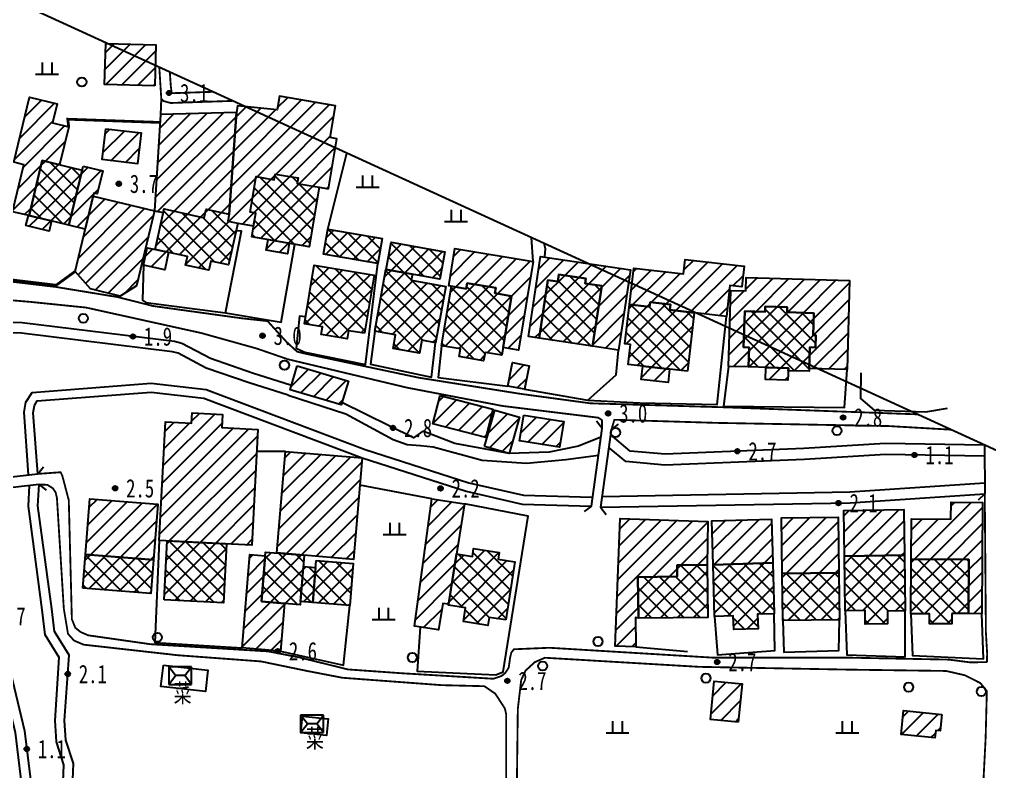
# Model space of a CAD drawing. Header units: metres. Extents: x 494039 to 619385, y 3351420 to 3402703.
# Drawn here: x 588370.4 to 588581.6, y 3393749.5 to 3393913.2 of the extents above; entities that cross this region are included whole.
import ezdxf
from ezdxf.enums import TextEntityAlignment as Align

# ---------------------------------------------------------------- set-up
doc = ezdxf.new("R2010")
doc.units = ezdxf.units.M
for name, pattern in [('2430', [0]), ('2450', [0]), ('8522', [0]), ('9610', [0])]:
    doc.linetypes.add(name, pattern=pattern)
for name, color, linetype in [('210100', 130, 'Continuous'), ('310300', 8, 'Continuous'), ('310500', 8, 'Continuous'), ('330400', 8, 'Continuous'), ('380201', 8, '2430'), ('380202', 8, '2450'), ('420500', 8, 'Continuous'), ('450502', 8, 'Continuous'), ('510301', 8, 'Continuous'), ('720100', 8, 'Continuous'), ('760202', 8, '8522'), ('810100', 8, '9610'), ('810302', 8, 'Continuous'), ('范围线', 8, 'Continuous')]:
    doc.layers.add(name, color=color, linetype=linetype)
pattern_1 = [(45, (0, 0), (-1.767766953, 1.767766953), []), (135, (0, 0), (-1.767766953, -1.767766953), [])]
pattern_2 = [(45, (0, 0), (-1.767766953, 1.767766953), [])]

# ---------------------------------------------------------------- blocks, each defined once
blk = doc.blocks.new('gc170')
at = {"linetype": 'Continuous'}
blk.add_circle((0, 0), 0.5, dxfattribs=at)
blk = doc.blocks.new('p_point')
for radius in [0.25, 0.2, 0.15, 0.1, 0.05]:
    blk.add_circle((0, 0), radius)
blk.add_point((0, 0))
blk = doc.blocks.new('vm')
at = {"linetype": 'Continuous'}
for p, q in [((-0.5, 0), (-0.5, 1.3)), ((0.5, 1.3), (0.5, 0)), ((1.25, 0), (-1.25, 0))]:
    blk.add_line(p, q, dxfattribs=at)
blk = doc.blocks.new('mf')
for p, q in [((1.25, 0.95), (-1.25, 0.95)), ((-1.25, 0.95), (-1.25, -0.95)), ((0.5, 0), (-0.5, 0)), ((1.25, -0.95), (1.25, 0.95)), ((-1.25, -0.95), (1.25, -0.95))]:
    blk.add_line(p, q)
at = {"flags": 128}
for points in [[(-1.25, -0.95), (-0.5, 0), (-1.25, 0.95)], [(1.25, -0.95), (0.5, 0), (1.25, 0.95)]]:
    blk.add_lwpolyline(points, dxfattribs=at)
blk = doc.blocks.new('1-3&1-4')
at = {"layer": '310300', "linetype": 'Continuous'}
h = blk.add_hatch(dxfattribs=at)
h.set_pattern_fill('ANSI31', color=8, scale=20, style=0)
h.set_pattern_definition(pattern_2)
h.paths.add_polyline_path([(588399.9282, 3393898.735), (588388.9782, 3393899.023), (588389.2138, 3393907.9805), (588400.1638, 3393907.6925)])
h = blk.add_hatch(dxfattribs=at)
h.set_pattern_fill('ANSI31', color=8, scale=20, style=0)
h.set_pattern_definition(pattern_2)
h.paths.add_polyline_path([(588372.5241, 3393870.5154), (588368.9641, 3393871.369), (588371.4168, 3393881.5987), (588369.2531, 3393882.134), (588372.6409, 3393896.2636), (588378.637, 3393894.826), (588377.6462, 3393890.6932), (588381.1632, 3393889.85), (588379.1795, 3393881.5765), (588375.3938, 3393882.4842)])
h = blk.add_hatch(dxfattribs=at)
h.set_pattern_fill('ANSI31', color=8, scale=20, style=0)
h.set_pattern_definition(pattern_2)
h.paths.add_polyline_path([(588437.6903, 3393876.3652), (588439.549, 3393887.2507), (588438.0587, 3393887.5052), (588439.2425, 3393894.4382), (588427.0163, 3393896.5258), (588426.5118, 3393893.5707), (588417.9061, 3393894.3742), (588417.6656, 3393892.9284), (588416.1118, 3393870.807), (588415.7884, 3393869.3122), (588417.9456, 3393868.8454), (588421.4067, 3393868.2545), (588421.8885, 3393871.0761), (588420.659, 3393871.286), (588421.9759, 3393878.9989), (588425.8732, 3393878.3334), (588426.0843, 3393879.5697), (588431.0926, 3393878.7145), (588430.8897, 3393877.5263), (588435.7212, 3393876.7014)])
h = blk.add_hatch(dxfattribs=at)
h.set_pattern_fill('ANSI31', color=8, scale=20, style=0)
h.set_pattern_definition(pattern_2)
h.paths.add_polyline_path([(588416.1118, 3393870.807), (588417.6656, 3393892.9284), (588401.1108, 3393892.5001), (588399.8336, 3393871.5638), (588401.7359, 3393871.1562), (588401.9087, 3393871.9545), (588410.6562, 3393870.062), (588411.0541, 3393871.9013)])
h = blk.add_hatch(dxfattribs=at)
h.set_pattern_fill('ANSI31', color=8, scale=20, style=0)
h.set_pattern_definition(pattern_2)
h.paths.add_polyline_path([(588389.2232, 3393889.4043), (588396.9255, 3393888.5032), (588396.1402, 3393881.7908), (588388.4379, 3393882.6919)])
h = blk.add_hatch(dxfattribs=at)
h.set_pattern_fill('ANSI31', color=8, scale=20, style=0)
h.set_pattern_definition(pattern_2)
h.paths.add_polyline_path([(588384.2996, 3393881.2659), (588388.5647, 3393880.2432), (588387.3682, 3393875.2528), (588386.642, 3393875.4269), (588384.761, 3393867.5814), (588381.2221, 3393868.4299)])
h = blk.add_hatch(dxfattribs=at)
h.set_pattern_fill('ANSI31', color=8, scale=20, style=0)
h.set_pattern_definition(pattern_2)
h.paths.add_polyline_path([(588386.4832, 3393874.7647), (588399.8336, 3393871.5638), (588395.9226, 3393855.2517), (588392.4019, 3393852.9877), (588385.8794, 3393854.5515), (588382.5497, 3393858.3589)])
h = blk.add_hatch(dxfattribs=at)
h.set_pattern_fill('ANSI31', color=8, scale=20, style=0)
h.set_pattern_definition(pattern_2)
h.paths.add_polyline_path([(588377.4149, 3393869.3428), (588376.8862, 3393867.1379), (588371.8503, 3393868.3453), (588372.379, 3393870.5502)])
h = blk.add_hatch(dxfattribs=at)
h.set_pattern_fill('ANSI31', color=8, scale=20, style=0)
h.set_pattern_definition(pattern_2)
h.paths.add_polyline_path([(588429.147, 3393864.4961), (588428.7561, 3393862.207), (588424.1586, 3393862.992), (588424.5495, 3393865.2811)])
h = blk.add_hatch(dxfattribs=at)
h.set_pattern_fill('ANSI31', color=8, scale=20, style=0)
h.set_pattern_definition(pattern_2)
h.paths.add_polyline_path([(588402.9221, 3393862.5238), (588402.1015, 3393858.7311), (588397.4376, 3393859.7402), (588398.2581, 3393863.5328)])
h = blk.add_hatch(dxfattribs=at)
h.set_pattern_fill('ANSI31', color=8, scale=20, style=0)
h.set_pattern_definition(pattern_2)
h.paths.add_polyline_path([(588467.9079, 3393855.8139), (588467.703, 3393854.5879), (588463.8871, 3393855.2256), (588465.2436, 3393863.3428), (588482.2956, 3393860.4931), (588479.0819, 3393841.2625), (588475.712, 3393841.8257), (588477.5777, 3393852.9899), (588473.9355, 3393853.5986), (588474.1319, 3393854.7738)])
h = blk.add_hatch(dxfattribs=at)
h.set_pattern_fill('ANSI31', color=8, scale=20, style=0)
h.set_pattern_definition(pattern_2)
h.paths.add_polyline_path([(588483.5826, 3393843.8139), (588481.2277, 3393844.169), (588483.8628, 3393861.646), (588503.4493, 3393858.6928), (588500.8142, 3393841.2158), (588495.196, 3393842.0629), (588497.1806, 3393855.2254), (588493.6057, 3393855.7644), (588493.7642, 3393856.8157), (588487.8565, 3393857.7064), (588487.6248, 3393856.1697), (588485.494, 3393856.491)])
h = blk.add_hatch(dxfattribs=at)
h.set_pattern_fill('ANSI31', color=8, scale=20, style=0)
h.set_pattern_definition(pattern_2)
h.paths.add_polyline_path([(588503.2387, 3393851.1669), (588504.1577, 3393859.0939), (588514.9738, 3393857.84), (588515.337, 3393860.9726), (588528.1942, 3393859.4821), (588527.6734, 3393854.9897), (588525.1156, 3393855.2862), (588524.337, 3393848.5693), (588512.0518, 3393849.9935), (588512.1901, 3393851.1865), (588507.7359, 3393851.7029), (588507.615, 3393850.6596)])
h = blk.add_hatch(dxfattribs=at)
h.set_pattern_fill('ANSI31', color=8, scale=20, style=0)
h.set_pattern_definition(pattern_2)
h.paths.add_polyline_path([(588528.0822, 3393841.8729), (588529.2971, 3393841.8371), (588529.1717, 3393837.5716), (588524.8085, 3393837.6998), (588525.2937, 3393854.2024), (588528.5757, 3393854.1059), (588528.6614, 3393857.0216), (588551.1599, 3393856.3602), (588550.591, 3393837.008), (588542.3742, 3393837.2496), (588542.5098, 3393841.8612), (588543.7349, 3393841.8252), (588543.8138, 3393844.5095), (588543.2021, 3393844.5275), (588543.3427, 3393849.311), (588537.5376, 3393849.4816), (588537.5711, 3393850.622), (588532.805, 3393850.7621), (588532.771, 3393849.6049), (588528.3133, 3393849.736)])
h = blk.add_hatch(dxfattribs=at)
h.set_pattern_fill('ANSI31', color=8, scale=20, style=0)
h.set_pattern_definition(pattern_2)
h.paths.add_polyline_path([(588476.7659, 3393833.4222), (588477.7526, 3393838.5219), (588481.3901, 3393837.8181), (588480.4034, 3393832.7185)])
h = blk.add_hatch(dxfattribs=at)
h.set_pattern_fill('ANSI31', color=8, scale=20, style=0)
h.set_pattern_definition(pattern_2)
h.paths.add_polyline_path([(588430.9001, 3393837.8252), (588442.0419, 3393834.5109), (588440.4915, 3393829.2989), (588429.3497, 3393832.6131)])
h = blk.add_hatch(dxfattribs=at)
h.set_pattern_fill('ANSI31', color=8, scale=20, style=0)
h.set_pattern_definition(pattern_2)
h.paths.add_polyline_path([(588511.9659, 3393837.0733), (588511.6302, 3393834.1777), (588505.7726, 3393834.8567), (588506.1082, 3393837.7523)])
h = blk.add_hatch(dxfattribs=at)
h.set_pattern_fill('ANSI31', color=8, scale=20, style=0)
h.set_pattern_definition(pattern_2)
h.paths.add_polyline_path([(588537.8155, 3393837.3175), (588537.7384, 3393834.6961), (588532.8174, 3393834.8407), (588532.8944, 3393837.4621)])
h = blk.add_hatch(dxfattribs=at)
h.set_pattern_fill('ANSI31', color=8, scale=20, style=0)
h.set_pattern_definition(pattern_2)
h.paths.add_polyline_path([(588462.0406, 3393831.3308), (588473.5241, 3393828.394), (588471.9452, 3393822.2203), (588460.4617, 3393825.1571)])
h = blk.add_hatch(dxfattribs=at)
h.set_pattern_fill('ANSI31', color=8, scale=20, style=0)
h.set_pattern_definition(pattern_2)
h.paths.add_polyline_path([(588471.6975, 3393820.2455), (588473.9449, 3393828.1715), (588479.3251, 3393826.646), (588477.0777, 3393818.72)])
h = blk.add_hatch(dxfattribs=at)
h.set_pattern_fill('ANSI31', color=8, scale=20, style=0)
h.set_pattern_definition(pattern_2)
h.paths.add_polyline_path([(588400.8905, 3393799.8292), (588402.2687, 3393825.6411), (588407.9247, 3393825.3391), (588408.0429, 3393827.5536), (588414.657, 3393827.2005), (588414.5068, 3393824.3878), (588422.3635, 3393823.9683), (588421.0173, 3393798.7546)])
h = blk.add_hatch(dxfattribs=at)
h.set_pattern_fill('ANSI31', color=8, scale=20, style=0)
h.set_pattern_definition(pattern_2)
h.paths.add_polyline_path([(588480.2323, 3393827.1004), (588488.9099, 3393825.7091), (588488.0074, 3393820.0806), (588479.3298, 3393821.472)])
h = blk.add_hatch(dxfattribs=at)
h.set_pattern_fill('ANSI31', color=8, scale=20, style=0)
h.set_pattern_definition(pattern_2)
h.paths.add_polyline_path([(588426.4783, 3393797.0811), (588428.3304, 3393819.184), (588445.0328, 3393817.7845), (588443.1807, 3393795.6815)])
h = blk.add_hatch(dxfattribs=at)
h.set_pattern_fill('ANSI31', color=8, scale=20, style=0)
h.set_pattern_definition(pattern_2)
h.paths.add_polyline_path([(588463.8682, 3393785.9095), (588462.5777, 3393786.1119), (588461.6691, 3393780.3202), (588456.4302, 3393781.1421), (588460.1748, 3393808.8913), (588467.2984, 3393807.7736)])
h = blk.add_hatch(dxfattribs=at)
h.set_pattern_fill('ANSI31', color=8, scale=20, style=0)
h.set_pattern_definition(pattern_2)
h.paths.add_polyline_path([(588384.8366, 3393796.7743), (588385.7801, 3393808.8823), (588400.5822, 3393807.7289), (588399.6387, 3393795.6209)])
h = blk.add_hatch(dxfattribs=at)
h.set_pattern_fill('ANSI31', color=8, scale=20, style=0)
h.set_pattern_definition(pattern_2)
h.paths.add_polyline_path([(588564.5487, 3393795.7506), (588564.6057, 3393804.4862), (588573.204, 3393804.4301), (588573.228, 3393808.1204), (588580.0611, 3393808.0758), (588579.9032, 3393783.8633), (588577.0582, 3393783.8819), (588577.1351, 3393795.6685)])
h = blk.add_hatch(dxfattribs=at)
h.set_pattern_fill('ANSI31', color=8, scale=20, style=0)
h.set_pattern_definition(pattern_2)
h.paths.add_polyline_path([(588536.4974, 3393792.5981), (588536.3543, 3393804.7111), (588548.6905, 3393804.8568), (588548.8335, 3393792.7437)])
h = blk.add_hatch(dxfattribs=at)
h.set_pattern_fill('ANSI31', color=8, scale=20, style=0)
h.set_pattern_definition(pattern_2)
h.paths.add_polyline_path([(588550.0253, 3393796.4237), (588549.905, 3393806.3652), (588562.9705, 3393806.5233), (588563.0908, 3393796.5818)])
h = blk.add_hatch(dxfattribs=at)
h.set_pattern_fill('ANSI31', color=8, scale=20, style=0)
h.set_pattern_definition(pattern_2)
h.paths.add_polyline_path([(588505.1827, 3393782.8761), (588504.5565, 3393783.0396), (588504.6331, 3393776.6898), (588500.1389, 3393776.8038), (588501.1914, 3393804.5597), (588520.2746, 3393803.9), (588520.1593, 3393794.4818), (588513.6193, 3393794.4049), (588513.6482, 3393791.95), (588505.0771, 3393791.8492)])
h = blk.add_hatch(dxfattribs=at)
h.set_pattern_fill('ANSI31', color=8, scale=20, style=0)
h.set_pattern_definition(pattern_2)
h.paths.add_polyline_path([(588521.435, 3393794.5257), (588521.1491, 3393804.0514), (588534.1218, 3393804.4409), (588534.4078, 3393794.9152)])
h = blk.add_hatch(dxfattribs=at)
h.set_pattern_fill('ANSI31', color=8, scale=20, style=0)
h.set_pattern_definition(pattern_2)
h.paths.add_polyline_path([(588423.1031, 3393786.5213), (588428.1545, 3393786.098), (588427.2871, 3393775.7469), (588418.8955, 3393776.4501), (588420.5965, 3393796.749), (588423.9367, 3393796.4691)])
h = blk.add_hatch(dxfattribs=at)
h.set_pattern_fill('ANSI31', color=8, scale=20, style=0)
h.set_pattern_definition(pattern_2)
h.paths.add_polyline_path([(588526.9257, 3393760.2653), (588520.8806, 3393760.8626), (588521.7039, 3393769.1952), (588527.7491, 3393768.5979)])
h = blk.add_hatch(dxfattribs=at)
h.set_pattern_fill('ANSI31', color=8, scale=20, style=0)
h.set_pattern_definition(pattern_2)
h.paths.add_polyline_path([(588571.2002, 3393761.931), (588570.8417, 3393758.3728), (588569.8912, 3393758.4685), (588569.7244, 3393756.8136), (588562.3785, 3393757.5538), (588562.9037, 3393762.767)])
at = {"layer": '310500', "linetype": 'Continuous'}
h = blk.add_hatch(dxfattribs=at)
h.set_pattern_fill('ANSI37', color=8, scale=20, style=0)
h.set_pattern_definition(pattern_1)
h.paths.add_polyline_path([(588381.2221, 3393868.4299), (588372.5241, 3393870.5154), (588375.3938, 3393882.4842), (588384.0917, 3393880.3987)])
h = blk.add_hatch(dxfattribs=at)
h.set_pattern_fill('ANSI37', color=8, scale=20, style=0)
h.set_pattern_definition(pattern_1)
h.paths.add_polyline_path([(588425.8732, 3393878.3334), (588426.0843, 3393879.5697), (588431.0926, 3393878.7145), (588430.8897, 3393877.5263), (588435.7212, 3393876.7014), (588433.51, 3393863.7512), (588421.0024, 3393865.8868), (588421.8885, 3393871.0761), (588420.659, 3393871.286), (588421.9759, 3393878.9989)])
h = blk.add_hatch(dxfattribs=at)
h.set_pattern_fill('ANSI37', color=8, scale=20, style=0)
h.set_pattern_definition(pattern_1)
h.paths.add_polyline_path([(588410.6562, 3393870.062), (588411.0541, 3393871.9013), (588416.1118, 3393870.807), (588415.7884, 3393869.3122), (588417.9456, 3393868.8454), (588415.9824, 3393859.7714), (588412.084, 3393860.6148), (588411.6622, 3393858.6653), (588406.5979, 3393859.761), (588407.0045, 3393861.6405), (588400.0048, 3393863.1549), (588401.9087, 3393871.9545)])
h = blk.add_hatch(dxfattribs=at)
h.set_pattern_fill('ANSI37', color=8, scale=20, style=0)
h.set_pattern_definition(pattern_1)
h.paths.add_polyline_path([(588437.6051, 3393867.589), (588449.4229, 3393865.5424), (588448.4737, 3393860.0613), (588436.6559, 3393862.1079)])
h = blk.add_hatch(dxfattribs=at)
h.set_pattern_fill('ANSI37', color=8, scale=20, style=0)
h.set_pattern_definition(pattern_1)
h.paths.add_polyline_path([(588450.2733, 3393858.7836), (588451.337, 3393864.7226), (588463.0424, 3393862.6261), (588461.9787, 3393856.6871)])
h = blk.add_hatch(dxfattribs=at)
h.set_pattern_fill('ANSI37', color=8, scale=20, style=0)
h.set_pattern_definition(pattern_1)
h.paths.add_polyline_path([(588445.5601, 3393844.8912), (588442.0645, 3393845.4659), (588441.776, 3393843.7111), (588436.1011, 3393844.6441), (588436.3769, 3393846.3218), (588432.4708, 3393846.964), (588434.5636, 3393859.6934), (588447.6402, 3393857.5435)])
h = blk.add_hatch(dxfattribs=at)
h.set_pattern_fill('ANSI37', color=8, scale=20, style=0)
h.set_pattern_definition(pattern_1)
h.paths.add_polyline_path([(588450.1991, 3393858.7969), (588455.9725, 3393857.7629), (588455.7353, 3393856.4388), (588463.2386, 3393855.095), (588461.0447, 3393842.8457), (588458.0467, 3393843.3827), (588457.541, 3393840.5589), (588451.7677, 3393841.5929), (588452.2946, 3393844.5349), (588447.7892, 3393845.3418)])
h = blk.add_hatch(dxfattribs=at)
h.set_pattern_fill('ANSI37', color=8, scale=20, style=0)
h.set_pattern_definition(pattern_1)
h.paths.add_polyline_path([(588495.196, 3393842.0629), (588483.5826, 3393843.8139), (588485.494, 3393856.491), (588487.6248, 3393856.1697), (588487.8565, 3393857.7064), (588493.7642, 3393856.8157), (588493.6057, 3393855.7644), (588497.1806, 3393855.2254)])
h = blk.add_hatch(dxfattribs=at)
h.set_pattern_fill('ANSI37', color=8, scale=20, style=0)
h.set_pattern_definition(pattern_1)
h.paths.add_polyline_path([(588475.429, 3393840.1324), (588471.7849, 3393840.7414), (588471.4837, 3393838.9391), (588466.1921, 3393839.8235), (588466.4727, 3393841.5029), (588462.3208, 3393842.1968), (588464.4816, 3393855.1262), (588467.703, 3393854.5879), (588467.9079, 3393855.8139), (588474.1319, 3393854.7738), (588473.9355, 3393853.5986), (588477.5777, 3393852.9899)])
h = blk.add_hatch(dxfattribs=at)
h.set_pattern_fill('ANSI37', color=8, scale=20, style=0)
h.set_pattern_definition(pattern_1)
h.paths.add_polyline_path([(588515.8506, 3393836.6229), (588502.961, 3393838.1172), (588503.4652, 3393842.4667), (588502.2465, 3393842.6079), (588503.2387, 3393851.1669), (588507.615, 3393850.6596), (588507.7359, 3393851.7029), (588512.1901, 3393851.1865), (588512.0518, 3393849.9935), (588517.3296, 3393849.3817)])
h = blk.add_hatch(dxfattribs=at)
h.set_pattern_fill('ANSI37', color=8, scale=20, style=0)
h.set_pattern_definition(pattern_1)
h.paths.add_polyline_path([(588532.771, 3393849.6049), (588532.805, 3393850.7621), (588537.5711, 3393850.622), (588537.5376, 3393849.4816), (588543.3427, 3393849.311), (588543.2021, 3393844.5275), (588543.8138, 3393844.5095), (588543.7349, 3393841.8252), (588542.5098, 3393841.8612), (588542.356, 3393836.6296), (588537.7992, 3393836.7636), (588537.8155, 3393837.3175), (588529.1717, 3393837.5716), (588529.2971, 3393841.8371), (588528.0822, 3393841.8729), (588528.3133, 3393849.736)])
h = blk.add_hatch(dxfattribs=at)
h.set_pattern_fill('ANSI37', color=8, scale=20, style=0)
h.set_pattern_definition(pattern_1)
h.paths.add_polyline_path([(588401.9294, 3393786.9013), (588402.6147, 3393799.7371), (588415.5126, 3393799.0485), (588414.8273, 3393786.2127)])
h = blk.add_hatch(dxfattribs=at)
h.set_pattern_fill('ANSI37', color=8, scale=20, style=0)
h.set_pattern_definition(pattern_1)
h.paths.add_polyline_path([(588384.2627, 3393789.409), (588384.8366, 3393796.7743), (588399.6387, 3393795.6209), (588399.0648, 3393788.2556)])
h = blk.add_hatch(dxfattribs=at)
h.set_pattern_fill('ANSI37', color=8, scale=20, style=0)
h.set_pattern_definition(pattern_1)
h.paths.add_polyline_path([(588423.1031, 3393786.5213), (588424.0053, 3393797.2883), (588432.449, 3393796.5808), (588431.5468, 3393785.8138)])
h = blk.add_hatch(dxfattribs=at)
h.set_pattern_fill('ANSI37', color=8, scale=20, style=0)
h.set_pattern_definition(pattern_1)
h.paths.add_polyline_path([(588476.3149, 3393782.5013), (588472.6649, 3393783.074), (588472.3875, 3393781.3058), (588467.08, 3393782.1385), (588467.5485, 3393785.1249), (588463.8364, 3393785.7073), (588465.5905, 3393796.8873), (588469.0514, 3393796.3443), (588469.315, 3393798.0242), (588474.8539, 3393797.1552), (588474.6286, 3393795.7192), (588478.2984, 3393795.1435)])
h = blk.add_hatch(dxfattribs=at)
h.set_pattern_fill('ANSI37', color=8, scale=20, style=0)
h.set_pattern_definition(pattern_1)
h.paths.add_polyline_path([(588563.0908, 3393796.5818), (588563.2373, 3393784.4769), (588559.394, 3393784.4304), (588559.4276, 3393781.6506), (588554.5543, 3393781.5916), (588554.5185, 3393784.5493), (588550.1696, 3393784.4967), (588550.0253, 3393796.4237)])
h = blk.add_hatch(dxfattribs=at)
h.set_pattern_fill('ANSI37', color=8, scale=20, style=0)
h.set_pattern_definition(pattern_1)
h.paths.add_polyline_path([(588432.2444, 3393794.1386), (588434.9215, 3393793.9143), (588434.2843, 3393786.3096), (588431.6071, 3393786.5339)])
h = blk.add_hatch(dxfattribs=at)
h.set_pattern_fill('ANSI37', color=8, scale=20, style=0)
h.set_pattern_definition(pattern_1)
h.paths.add_polyline_path([(588435.0508, 3393795.4574), (588443.1053, 3393794.7825), (588442.3388, 3393785.6347), (588434.2843, 3393786.3096)])
h = blk.add_hatch(dxfattribs=at)
h.set_pattern_fill('ANSI37', color=8, scale=20, style=0)
h.set_pattern_definition(pattern_1)
h.paths.add_polyline_path([(588505.1827, 3393782.8761), (588505.0771, 3393791.8492), (588513.6482, 3393791.95), (588513.6193, 3393794.4049), (588520.1593, 3393794.4818), (588520.2938, 3393783.0539)])
h = blk.add_hatch(dxfattribs=at)
h.set_pattern_fill('ANSI37', color=8, scale=20, style=0)
h.set_pattern_definition(pattern_1)
h.paths.add_polyline_path([(588534.4078, 3393794.9152), (588534.7398, 3393783.8578), (588531.1343, 3393783.7496), (588531.2296, 3393780.5755), (588525.9235, 3393780.4162), (588525.8345, 3393783.3837), (588521.7732, 3393783.2618), (588521.435, 3393794.5257)])
h = blk.add_hatch(dxfattribs=at)
h.set_pattern_fill('ANSI37', color=8, scale=20, style=0)
h.set_pattern_definition(pattern_1)
h.paths.add_polyline_path([(588573.3887, 3393783.9058), (588573.3741, 3393781.6573), (588568.5208, 3393781.689), (588568.5347, 3393783.8279), (588564.4711, 3393783.8544), (588564.5487, 3393795.7506), (588577.1351, 3393795.6685), (588577.0582, 3393783.8819)])
h = blk.add_hatch(dxfattribs=at)
h.set_pattern_fill('ANSI37', color=8, scale=20, style=0)
h.set_pattern_definition(pattern_1)
h.paths.add_polyline_path([(588536.6176, 3393782.4118), (588536.4974, 3393792.5981), (588548.8335, 3393792.7437), (588548.9538, 3393782.5574)])
at = {"layer": '210100', "color": 141, "linetype": 'Continuous', "elevation": 1.2, "flags": 128}
for points in [[(588428.9487, 3393831.4093), (588420.433, 3393834.1132), (588411.1029, 3393837.343), (588404.9973, 3393840.5887), (588403.7858, 3393840.8856), (588370.855, 3393844.9298), (588363.7932, 3393845.0814), (588363.4291, 3393842.6272), (588348.4315, 3393844.2184), (588348.5712, 3393846.0746), (588338.4305, 3393846.4559), (588336.34, 3393844.3664), (588321.0897, 3393845.2663), (588301.9848, 3393849.6711), (588283.5394, 3393853.6617), (588269.9187, 3393851.9755), (588260.686, 3393851.2861), (588247.5889, 3393852.9188), (588241.2207, 3393854.5548), (588238.1705, 3393856.2038), (588232.291, 3393859.6807), (588191.9758, 3393858.427), (588177.3194, 3393857.2275), (588170.4896, 3393857.2718)], [(588372.4231, 3393814.0734), (588371.4786, 3393827.6971), (588371.8547, 3393829.9259), (588373.1847, 3393832.0395), (588399.1409, 3393834.0334), (588411.0634, 3393832.6821), (588445.6727, 3393819.6196), (588468.2303, 3393812.3847), (588480.1497, 3393809.6609), (588495.0067, 3393809.2459)], [(588428.9487, 3393831.4093), (588441.5207, 3393827.3566), (588451.7866, 3393821.7474), (588454.8557, 3393820.6891), (588457.7132, 3393820.4774), (588460.4649, 3393820.1599), (588471.1541, 3393817.3024), (588480.7849, 3393816.6674), (588489.3574, 3393817.4083), (588496.4824, 3393818.4036)], [(588580.545, 3393818.1663), (588558.9618, 3393818.5069), (588541.318, 3393817.4401), (588510.9263, 3393816.176), (588502.4306, 3393816.961), (588498.7542, 3393820.0469)], [(588362.195, 3393810.5801), (588363.6262, 3393807.6089), (588364.1314, 3393803.4241), (588363.914, 3393797.8206), (588363.6203, 3393794.4543), (588364.4366, 3393787.0091), (588366.6154, 3393779.0545), (588371.5384, 3393758.3714), (588373.4355, 3393743.0641), (588373.4879, 3393726.9737), (588372.6143, 3393690.2091), (588372.0842, 3393660.7631), (588371.2679, 3393652.0295), (588375.0325, 3393651.7954), (588378.9209, 3393721.7894), (588380.0811, 3393750.9511), (588378.5023, 3393755.9443), (588378.1917, 3393760.5988), (588379.1069, 3393774.3452), (588376.0507, 3393779.284), (588375.4172, 3393784.6994), (588372.3793, 3393807.2487), (588372.608, 3393811.7519)], [(588497.2873, 3393809.4045), (588551.1803, 3393810.3682), (588580.565, 3393812.3612)]]:
    blk.add_lwpolyline(points, dxfattribs=at)
at = {"layer": '310300', "color": 8, "linetype": 'Continuous', "flags": 128}
for points in [[(588399.9282, 3393898.735), (588388.9782, 3393899.023), (588389.2138, 3393907.9805), (588400.1638, 3393907.6925)], [(588416.1118, 3393870.807), (588417.6656, 3393892.9284), (588401.1108, 3393892.5001), (588399.8336, 3393871.5638), (588401.7359, 3393871.1562), (588401.9087, 3393871.9545), (588410.6562, 3393870.062), (588411.0541, 3393871.9013)], [(588429.147, 3393864.4961), (588428.7561, 3393862.207), (588424.1586, 3393862.992), (588424.5495, 3393865.2811)], [(588400.8905, 3393799.8292), (588402.2687, 3393825.6411), (588407.9247, 3393825.3391), (588408.0429, 3393827.5536), (588414.657, 3393827.2005), (588414.5068, 3393824.3878), (588422.3635, 3393823.9683), (588421.0173, 3393798.7546)], [(588480.2323, 3393827.1004), (588488.9099, 3393825.7091), (588488.0074, 3393820.0806), (588479.3298, 3393821.472)]]:
    blk.add_lwpolyline(points, close=True, dxfattribs=at)
for points, elevation in [([(588372.5241, 3393870.5154), (588368.9641, 3393871.369), (588371.4168, 3393881.5987), (588369.2531, 3393882.134), (588372.6409, 3393896.2636), (588378.637, 3393894.826), (588377.6462, 3393890.6932), (588381.1632, 3393889.85), (588379.1795, 3393881.5765), (588375.3938, 3393882.4842)], 7.8053), ([(588437.6903, 3393876.3652), (588439.549, 3393887.2507), (588438.0587, 3393887.5052), (588439.2425, 3393894.4382), (588427.0163, 3393896.5258), (588426.5118, 3393893.5707), (588417.9061, 3393894.3742), (588417.6656, 3393892.9284), (588416.1118, 3393870.807), (588415.7884, 3393869.3122), (588417.9456, 3393868.8454), (588421.4067, 3393868.2545), (588421.8885, 3393871.0761), (588420.659, 3393871.286), (588421.9759, 3393878.9989), (588425.8732, 3393878.3334), (588426.0843, 3393879.5697), (588431.0926, 3393878.7145), (588430.8897, 3393877.5263), (588435.7212, 3393876.7014)], 7.8564), ([(588389.2232, 3393889.4043), (588396.9255, 3393888.5032), (588396.1402, 3393881.7908), (588388.4379, 3393882.6919)], 7.445), ([(588384.2996, 3393881.2659), (588388.5647, 3393880.2432), (588387.3682, 3393875.2528), (588386.642, 3393875.4269), (588384.761, 3393867.5814), (588381.2221, 3393868.4299)], 7.2664), ([(588386.4832, 3393874.7647), (588399.8336, 3393871.5638), (588395.9226, 3393855.2517), (588392.4019, 3393852.9877), (588385.8794, 3393854.5515), (588382.5497, 3393858.3589)], 7.4896), ([(588377.4149, 3393869.3428), (588376.8862, 3393867.1379), (588371.8503, 3393868.3453), (588372.379, 3393870.5502)], 8.3857), ([(588402.9221, 3393862.5238), (588402.1015, 3393858.7311), (588397.4376, 3393859.7402), (588398.2581, 3393863.5328)], 8.1816), ([(588467.9079, 3393855.8139), (588467.703, 3393854.5879), (588463.8871, 3393855.2256), (588465.2436, 3393863.3428), (588482.2956, 3393860.4931), (588479.0819, 3393841.2625), (588475.712, 3393841.8257), (588477.5777, 3393852.9899), (588473.9355, 3393853.5986), (588474.1319, 3393854.7738)], 7.7428), ([(588483.5826, 3393843.8139), (588481.2277, 3393844.169), (588483.8628, 3393861.646), (588503.4493, 3393858.6928), (588500.8142, 3393841.2158), (588495.196, 3393842.0629), (588497.1806, 3393855.2254), (588493.6057, 3393855.7644), (588493.7642, 3393856.8157), (588487.8565, 3393857.7064), (588487.6248, 3393856.1697), (588485.494, 3393856.491)], 7.7428), ([(588503.2387, 3393851.1669), (588504.1577, 3393859.0939), (588514.9738, 3393857.84), (588515.337, 3393860.9726), (588528.1942, 3393859.4821), (588527.6734, 3393854.9897), (588525.1156, 3393855.2862), (588524.337, 3393848.5693), (588512.0518, 3393849.9935), (588512.1901, 3393851.1865), (588507.7359, 3393851.7029), (588507.615, 3393850.6596)], 7.245), ([(588528.0822, 3393841.8729), (588529.2971, 3393841.8371), (588529.1717, 3393837.5716), (588524.8085, 3393837.6998), (588525.2937, 3393854.2024), (588528.5757, 3393854.1059), (588528.6614, 3393857.0216), (588551.1599, 3393856.3602), (588550.591, 3393837.008), (588542.3742, 3393837.2496), (588542.5098, 3393841.8612), (588543.7349, 3393841.8252), (588543.8138, 3393844.5095), (588543.2021, 3393844.5275), (588543.3427, 3393849.311), (588537.5376, 3393849.4816), (588537.5711, 3393850.622), (588532.805, 3393850.7621), (588532.771, 3393849.6049), (588528.3133, 3393849.736)], 7.245), ([(588476.7659, 3393833.4222), (588477.7526, 3393838.5219), (588481.3901, 3393837.8181), (588480.4034, 3393832.7185)], 5.9825), ([(588430.9001, 3393837.8252), (588442.0419, 3393834.5109), (588440.4915, 3393829.2989), (588429.3497, 3393832.6131)], 6.4207), ([(588511.9659, 3393837.0733), (588511.6302, 3393834.1777), (588505.7726, 3393834.8567), (588506.1082, 3393837.7523)], 7.245), ([(588537.8155, 3393837.3175), (588537.7384, 3393834.6961), (588532.8174, 3393834.8407), (588532.8944, 3393837.4621)], 7.245), ([(588462.0406, 3393831.3308), (588473.5241, 3393828.394), (588471.9452, 3393822.2203), (588460.4617, 3393825.1571)], 6.4609), ([(588471.6975, 3393820.2455), (588473.9449, 3393828.1715), (588479.3251, 3393826.646), (588477.0777, 3393818.72)], 6.5948), ([(588426.4783, 3393797.0811), (588428.3304, 3393819.184), (588445.0328, 3393817.7845), (588443.1807, 3393795.6815)], 5.5951), ([(588463.8682, 3393785.9095), (588462.5777, 3393786.1119), (588461.6691, 3393780.3202), (588456.4302, 3393781.1421), (588460.1748, 3393808.8913), (588467.2984, 3393807.7736)], 5.7826), ([(588384.8366, 3393796.7743), (588385.7801, 3393808.8823), (588400.5822, 3393807.7289), (588399.6387, 3393795.6209)], 4.5504), ([(588564.5487, 3393795.7506), (588564.6057, 3393804.4862), (588573.204, 3393804.4301), (588573.228, 3393808.1204), (588580.0611, 3393808.0758), (588579.9032, 3393783.8633), (588577.0582, 3393783.8819), (588577.1351, 3393795.6685)], 7.1465), ([(588536.4974, 3393792.5981), (588536.3543, 3393804.7111), (588548.6905, 3393804.8568), (588548.8335, 3393792.7437)], 6.9054), ([(588550.0253, 3393796.4237), (588549.905, 3393806.3652), (588562.9705, 3393806.5233), (588563.0908, 3393796.5818)], 7.1465), ([(588505.1827, 3393782.8761), (588504.5565, 3393783.0396), (588504.6331, 3393776.6898), (588500.1389, 3393776.8038), (588501.1914, 3393804.5597), (588520.2746, 3393803.9), (588520.1593, 3393794.4818), (588513.6193, 3393794.4049), (588513.6482, 3393791.95), (588505.0771, 3393791.8492)], 6.6643), ([(588521.435, 3393794.5257), (588521.1491, 3393804.0514), (588534.1218, 3393804.4409), (588534.4078, 3393794.9152)], 6.6643), ([(588423.1031, 3393786.5213), (588428.1545, 3393786.098), (588427.2871, 3393775.7469), (588418.8955, 3393776.4501), (588420.5965, 3393796.749), (588423.9367, 3393796.4691)], 5.4611), ([(588526.9257, 3393760.2653), (588520.8806, 3393760.8626), (588521.7039, 3393769.1952), (588527.7491, 3393768.5979)], 5.4299), ([(588571.2002, 3393761.931), (588570.8417, 3393758.3728), (588569.8912, 3393758.4685), (588569.7244, 3393756.8136), (588562.3785, 3393757.5538), (588562.9037, 3393762.767)], 3.8592)]:
    blk.add_lwpolyline(points, close=True, dxfattribs=dict(at, elevation=elevation))
at = {"layer": '310500', "color": 8, "linetype": 'Continuous', "flags": 128}
for points, elevation in [([(588381.2221, 3393868.4299), (588372.5241, 3393870.5154), (588375.3938, 3393882.4842), (588384.0917, 3393880.3987)], 14.6606), ([(588450.2733, 3393858.7836), (588451.337, 3393864.7226), (588463.0424, 3393862.6261), (588461.9787, 3393856.6871)], 9.5958), ([(588445.5601, 3393844.8912), (588442.0645, 3393845.4659), (588441.776, 3393843.7111), (588436.1011, 3393844.6441), (588436.3769, 3393846.3218), (588432.4708, 3393846.964), (588434.5636, 3393859.6934), (588447.6402, 3393857.5435)], 14.5674), ([(588450.1991, 3393858.7969), (588455.9725, 3393857.7629), (588455.7353, 3393856.4388), (588463.2386, 3393855.095), (588461.0447, 3393842.8457), (588458.0467, 3393843.3827), (588457.541, 3393840.5589), (588451.7677, 3393841.5929), (588452.2946, 3393844.5349), (588447.7892, 3393845.3418)], 14.5291), ([(588495.196, 3393842.0629), (588483.5826, 3393843.8139), (588485.494, 3393856.491), (588487.6248, 3393856.1697), (588487.8565, 3393857.7064), (588493.7642, 3393856.8157), (588493.6057, 3393855.7644), (588497.1806, 3393855.2254)], 14.9883), ([(588475.429, 3393840.1324), (588471.7849, 3393840.7414), (588471.4837, 3393838.9391), (588466.1921, 3393839.8235), (588466.4727, 3393841.5029), (588462.3208, 3393842.1968), (588464.4816, 3393855.1262), (588467.703, 3393854.5879), (588467.9079, 3393855.8139), (588474.1319, 3393854.7738), (588473.9355, 3393853.5986), (588477.5777, 3393852.9899)], 14.797), ([(588515.8506, 3393836.6229), (588502.961, 3393838.1172), (588503.4652, 3393842.4667), (588502.2465, 3393842.6079), (588503.2387, 3393851.1669), (588507.615, 3393850.6596), (588507.7359, 3393851.7029), (588512.1901, 3393851.1865), (588512.0518, 3393849.9935), (588517.3296, 3393849.3817)], 14.7587), ([(588532.771, 3393849.6049), (588532.805, 3393850.7621), (588537.5711, 3393850.622), (588537.5376, 3393849.4816), (588543.3427, 3393849.311), (588543.2021, 3393844.5275), (588543.8138, 3393844.5095), (588543.7349, 3393841.8252), (588542.5098, 3393841.8612), (588542.356, 3393836.6296), (588537.7992, 3393836.7636), (588537.8155, 3393837.3175), (588529.1717, 3393837.5716), (588529.2971, 3393841.8371), (588528.0822, 3393841.8729), (588528.3133, 3393849.736)], 14.223), ([(588563.0908, 3393796.5818), (588563.2373, 3393784.4769), (588559.394, 3393784.4304), (588559.4276, 3393781.6506), (588554.5543, 3393781.5916), (588554.5185, 3393784.5493), (588550.1696, 3393784.4967), (588550.0253, 3393796.4237)], 13.3364), ([(588432.2444, 3393794.1386), (588434.9215, 3393793.9143), (588434.2843, 3393786.3096), (588431.6071, 3393786.5339)], 9.3241), ([(588435.0508, 3393795.4574), (588443.1053, 3393794.7825), (588442.3388, 3393785.6347), (588434.2843, 3393786.3096)], 9.3241), ([(588505.1827, 3393782.8761), (588505.0771, 3393791.8492), (588513.6482, 3393791.95), (588513.6193, 3393794.4049), (588520.1593, 3393794.4818), (588520.2938, 3393783.0539)], 11.1432), ([(588534.4078, 3393794.9152), (588534.7398, 3393783.8578), (588531.1343, 3393783.7496), (588531.2296, 3393780.5755), (588525.9235, 3393780.4162), (588525.8345, 3393783.3837), (588521.7732, 3393783.2618), (588521.435, 3393794.5257)], 11.1265), ([(588573.3887, 3393783.9058), (588573.3741, 3393781.6573), (588568.5208, 3393781.689), (588568.5347, 3393783.8279), (588564.4711, 3393783.8544), (588564.5487, 3393795.7506), (588577.1351, 3393795.6685), (588577.0582, 3393783.8819)], 13.6617), ([(588536.6176, 3393782.4118), (588536.4974, 3393792.5981), (588548.8335, 3393792.7437), (588548.9538, 3393782.5574)], 11.5952)]:
    blk.add_lwpolyline(points, close=True, dxfattribs=dict(at, elevation=elevation))
for points in [[(588425.8732, 3393878.3334), (588426.0843, 3393879.5697), (588431.0926, 3393878.7145), (588430.8897, 3393877.5263), (588435.7212, 3393876.7014), (588433.51, 3393863.7512), (588421.0024, 3393865.8868), (588421.8885, 3393871.0761), (588420.659, 3393871.286), (588421.9759, 3393878.9989)], [(588410.6562, 3393870.062), (588411.0541, 3393871.9013), (588416.1118, 3393870.807), (588415.7884, 3393869.3122), (588417.9456, 3393868.8454), (588415.9824, 3393859.7714), (588412.084, 3393860.6148), (588411.6622, 3393858.6653), (588406.5979, 3393859.761), (588407.0045, 3393861.6405), (588400.0048, 3393863.1549), (588401.9087, 3393871.9545)], [(588437.6051, 3393867.589), (588449.4229, 3393865.5424), (588448.4737, 3393860.0613), (588436.6559, 3393862.1079)], [(588401.9294, 3393786.9013), (588402.6147, 3393799.7371), (588415.5126, 3393799.0485), (588414.8273, 3393786.2127)], [(588384.2627, 3393789.409), (588384.8366, 3393796.7743), (588399.6387, 3393795.6209), (588399.0648, 3393788.2556)], [(588423.1031, 3393786.5213), (588424.0053, 3393797.2883), (588432.449, 3393796.5808), (588431.5468, 3393785.8138)], [(588476.3149, 3393782.5013), (588472.6649, 3393783.074), (588472.3875, 3393781.3058), (588467.08, 3393782.1385), (588467.5485, 3393785.1249), (588463.8364, 3393785.7073), (588465.5905, 3393796.8873), (588469.0514, 3393796.3443), (588469.315, 3393798.0242), (588474.8539, 3393797.1552), (588474.6286, 3393795.7192), (588478.2984, 3393795.1435)]]:
    blk.add_lwpolyline(points, close=True, dxfattribs=at)
at = {"layer": '330400', "color": 8, "linetype": 'Continuous', "elevation": 4.0146, "flags": 128}
for points in [[(588401.7667, 3393772.6905), (588411.4466, 3393771.5756), (588410.9123, 3393766.9369), (588401.2324, 3393768.0518)], [(588432.0512, 3393761.5622), (588437.6367, 3393761.0121), (588437.2787, 3393757.3782), (588431.6933, 3393757.9284)]]:
    blk.add_lwpolyline(points, close=True, dxfattribs=at)
at = {"layer": '380201', "color": 8, "linetype": '2430', "const_width": 0.6, "elevation": 6.94, "flags": 128}
blk.add_lwpolyline([(588401.0066, 3393890.7922), (588380.9592, 3393891.4962), (588381.1632, 3393889.85)], dxfattribs=at)
at = {"layer": '380201', "color": 8, "linetype": '2430', "const_width": 0.6, "flags": 128}
blk.add_lwpolyline([(588362.63, 3393858.0053), (588367.9649, 3393856.6134), (588378.4339, 3393855.3552), (588382.5497, 3393858.3589)], dxfattribs=at)
at = {"layer": '380202', "color": 8, "linetype": '2450', "flags": 128}
for points in [[(588397.4376, 3393859.7402), (588397.1938, 3393852.1313), (588397.9896, 3393851.6297), (588415.3282, 3393849.3555), (588418.7524, 3393867.1124), (588417.5946, 3393867.2231)], [(588415.3282, 3393849.3555), (588427.4399, 3393847.336), (588430.3751, 3393864.2864)], [(588494.1361, 3393830.3562), (588505.485, 3393829.7539), (588522.3047, 3393829.4111), (588524.337, 3393848.5693)], [(588447.7892, 3393845.3418), (588446.8347, 3393838.172), (588460.1207, 3393835.3557), (588461.0447, 3393842.8457)], [(588524.8085, 3393837.6998), (588523.6699, 3393829.0394), (588550.05, 3393828.7487), (588550.591, 3393837.008)], [(588553.5726, 3393836.2987), (588553.5064, 3393830.6719), (588556.519, 3393828.1721), (588567.7459, 3393827.7698), (588572.4844, 3393828.6205)], [(588428.3304, 3393819.184), (588422.1067, 3393819.159)], [(588400.8905, 3393799.8292), (588399.9486, 3393777.5842), (588418.8955, 3393776.4501)], [(588427.2871, 3393775.7469), (588440.9613, 3393772.6542), (588442.3388, 3393785.6347)], [(588521.7732, 3393783.2618), (588522.3766, 3393774.9066), (588534.9013, 3393775.8234), (588534.7398, 3393783.8578)], [(588504.6331, 3393776.6898), (588515.8884, 3393775.6495)]]:
    blk.add_lwpolyline(points, dxfattribs=at)
for points, elevation in [([(588432.7211, 3393848.4862), (588431.4314, 3393848.6217), (588430.6536, 3393841.695), (588432.5333, 3393840.7575), (588445.7932, 3393838.0867), (588448.4737, 3393860.0613)], 6.0471), ([(588462.3208, 3393842.1968), (588461.5714, 3393835.3066), (588476.7659, 3393833.4222)], 6.0694), ([(588480.4034, 3393832.7185), (588494.1361, 3393830.3562), (588500.3133, 3393835.8566), (588500.8142, 3393841.2158)], 6.0694), ([(588457.6691, 3393780.9477), (588457.0013, 3393771.3826), (588474.1594, 3393770.5854), (588475.7679, 3393771.1791), (588481.1854, 3393805.105), (588467.2984, 3393807.7736)], 5.2907), ([(588550.1696, 3393784.4967), (588550.5178, 3393774.8839), (588563.2278, 3393774.4777), (588563.2373, 3393784.4769)], 4.9622), ([(588564.4711, 3393783.8544), (588564.8737, 3393774.7386), (588580.2654, 3393774.0328), (588579.9032, 3393783.8633)], 4.9622), ([(588536.6176, 3393782.4118), (588536.8444, 3393775.5261), (588548.8182, 3393775.8624), (588548.9538, 3393782.5574)], 4.9622)]:
    blk.add_lwpolyline(points, dxfattribs=dict(at, elevation=elevation))
at = {"layer": '420500', "color": 8, "linetype": 'Continuous', "const_width": 0.4, "elevation": 3.3848, "flags": 128}
for points in [[(588400.8846, 3393902.8295), (588401.3176, 3393895.9325), (588401.7652, 3393895.4648), (588403.3442, 3393895.0265), (588416.9217, 3393895.4849)], [(588412.6109, 3393897.4591), (588403.5976, 3393897.1548), (588403.4065, 3393898.5151), (588403.174, 3393901.781)]]:
    blk.add_lwpolyline(points, dxfattribs=at)
at = {"layer": '420500', "color": 8, "linetype": 'Continuous', "const_width": 0.4, "flags": 128}
for points in [[(588355.9389, 3393857.6524), (588378.303, 3393854.996), (588391.7955, 3393852.7861), (588399.4773, 3393850.8438), (588418.7741, 3393848.1718), (588424.4571, 3393847.551), (588428.5793, 3393843.0225), (588430.8804, 3393840.904), (588432.6154, 3393840.4788), (588457.2781, 3393835.2493), (588479.4417, 3393831.7295), (588494.7424, 3393829.6548), (588524.1506, 3393828.787), (588565.8967, 3393827.2579)], [(588497.2752, 3393824.1549), (588497.2323, 3393826.0292), (588496.4358, 3393826.5312), (588475.6123, 3393829.0812), (588454.8111, 3393833.0686), (588428.8261, 3393839.2615), (588422.1231, 3393841.5764), (588410.0478, 3393844.9474), (588384.944, 3393850.4982), (588372.8923, 3393851.7272), (588360.2217, 3393852.8156)], [(588573.1499, 3393823.9361), (588573.0646, 3393823.9325), (588559.6122, 3393824.7083), (588522.2329, 3393825.3996), (588499.9517, 3393826.0786), (588499.2823, 3393823.8783)], [(588550.5024, 3393774.3067), (588521.7268, 3393774.2824), (588485.7984, 3393776.4512), (588478.0749, 3393776.1244), (588477.5211, 3393775.4126), (588477.251, 3393774.3098), (588476.9581, 3393772.1606), (588476.1933, 3393770.9452), (588475.364, 3393770.3009), (588473.6129, 3393769.7071), (588453.7031, 3393770.9022), (588441.9377, 3393771.7386), (588431.3949, 3393774.3505), (588424.5929, 3393775.666), (588398.8908, 3393777.2348), (588385.3774, 3393779.1713), (588383.716, 3393779.8998), (588382.5973, 3393780.8169), (588381.8526, 3393782.6653), (588381.1828, 3393808.5511), (588379.7752, 3393813.8943), (588379.4071, 3393814.6568), (588374.4513, 3393814.3016)], [(588374.7116, 3393811.9886), (588376.5164, 3393811.9159), (588377.7308, 3393811.1507), (588378.3267, 3393810.2447), (588378.6076, 3393809.0067), (588380.1015, 3393784.9356), (588381.0142, 3393779.4802), (588382.3212, 3393778.0201), (588384.4099, 3393777.1285), (588404.9006, 3393774.8274), (588423.0167, 3393773.484), (588433.0484, 3393771.4066), (588440.8003, 3393769.9168), (588462.3535, 3393768.3155), (588471.6343, 3393768.0858), (588474.0091, 3393766.4793), (588476.1076, 3393763.2475), (588476.3883, 3393762.0098), (588476.4183, 3393726.8765), (588476.9596, 3393709.7112), (588479.2722, 3393693.2219), (588479.3282, 3393682.3724), (588479.4862, 3393674.7833)], [(588580.5732, 3393809.9851), (588580.8181, 3393779.8568), (588581.09, 3393775.1736), (588581.042, 3393773.3104)], [(588481.6269, 3393674.9432), (588481.4733, 3393693.6294), (588480.5066, 3393699.8977), (588479.3932, 3393712.3254), (588478.5177, 3393730.1663), (588478.9277, 3393763.1166), (588479.6667, 3393769.4631), (588480.634, 3393771.5054), (588482.6269, 3393773.3256), (588484.8217, 3393774.2802), (588518.424, 3393772.299), (588550.7373, 3393771.6964)], [(588581.042, 3393773.3104), (588577.2688, 3393773.2927), (588572.732, 3393773.8759), (588550.5024, 3393774.3067)], [(588578.1864, 3393642.2085), (588580.8683, 3393643.9577), (588581.5305, 3393645.0282), (588581.5469, 3393646.251), (588579.0892, 3393681.9803), (588577.7651, 3393698.3641), (588580.7645, 3393756.8378), (588581.0268, 3393767.0301), (588579.6281, 3393768.7563), (588576.2497, 3393770.4719), (588572.141, 3393771.4057), (588550.7373, 3393771.6964)]]:
    blk.add_lwpolyline(points, dxfattribs=at)
at = {"layer": '450502', "color": 8, "linetype": 'Continuous'}
for p, q in [((588497.2752, 3393824.1549), (588496.0673, 3393825.749)), ((588499.2823, 3393823.8783), (588500.8764, 3393825.0862)), ((588374.4513, 3393814.3016), (588375.6985, 3393815.8651)), ((588374.7116, 3393811.9886), (588376.2751, 3393810.7414)), ((588580.5732, 3393809.9851), (588579.1639, 3393808.566)), ((588494.9524, 3393807.3037), (588493.3583, 3393806.0958)), ((588496.9595, 3393807.0271), (588498.1674, 3393805.433))]:
    blk.add_line(p, q, dxfattribs=at)
at = {"layer": '450502', "color": 8, "linetype": 'Continuous', "flags": 128}
for points in [[(588494.9524, 3393807.3037), (588497.2752, 3393824.1549)], [(588499.2823, 3393823.8783), (588496.9595, 3393807.0271)], [(588580.5367, 3393820.5531), (588580.5732, 3393809.9851)], [(588359.7353, 3393812.6456), (588374.4513, 3393814.3016)], [(588374.7116, 3393811.9886), (588359.9956, 3393810.3326)]]:
    blk.add_lwpolyline(points, dxfattribs=at)
at = {"layer": '760202', "color": 8, "linetype": '8522', "flags": 128}
for points in [[(588429.6279, 3393833.5483), (588421.1398, 3393836.2434), (588412.0047, 3393839.4058), (588405.7983, 3393842.7031), (588404.1911, 3393843.0969), (588371.0163, 3393847.1711), (588361.8635, 3393847.3676), (588361.5251, 3393845.0861), (588350.8328, 3393846.2205), (588350.984, 3393848.2297), (588337.5364, 3393848.7353), (588335.4662, 3393846.6661), (588321.4101, 3393847.4955), (588302.4742, 3393851.8614), (588283.6416, 3393855.9357), (588269.6971, 3393854.2094), (588260.7418, 3393853.5407), (588248.0087, 3393855.1281), (588242.0458, 3393856.6599), (588239.2758, 3393858.1575), (588232.8725, 3393861.9441), (588191.8493, 3393860.6684), (588177.235, 3393859.4723), (588168.4392, 3393859.5295)], [(588374.4513, 3393814.3016), (588373.434, 3393827.6082), (588373.7059, 3393829.2197), (588374.3084, 3393830.1772), (588399.1056, 3393832.0821), (588410.6036, 3393830.7788), (588445.0328, 3393817.7845), (588467.7163, 3393810.5091), (588479.9038, 3393807.7241), (588494.9524, 3393807.3037)], [(588497.0205, 3393822.3074), (588492.1622, 3393820.3588), (588485.7816, 3393819.0586), (588477.0777, 3393818.72), (588465.1907, 3393820.9025), (588458.2198, 3393823.5682), (588456.1962, 3393822.1206), (588440.6509, 3393829.8347)], [(588580.5367, 3393820.5531), (588558.9086, 3393820.8944), (588541.1963, 3393819.8234), (588510.9867, 3393818.5669), (588503.3932, 3393819.2686), (588499.1391, 3393822.8393)], [(588359.9956, 3393810.3326), (588361.5939, 3393807.0146), (588362.0376, 3393803.3389), (588361.8286, 3393797.952), (588361.5215, 3393794.431), (588362.3781, 3393786.6169), (588364.5914, 3393778.5366), (588369.4795, 3393757.9999), (588371.347, 3393742.9317), (588371.3989, 3393726.9951), (588370.5259, 3393690.2527), (588369.9971, 3393660.8792), (588368.9875, 3393650.0785), (588377.0015, 3393649.5799), (588381.0075, 3393721.6899), (588382.1829, 3393751.2328), (588380.5698, 3393756.3343), (588380.2852, 3393760.599), (588381.2357, 3393774.8748), (588378.0715, 3393779.9882), (588377.4898, 3393784.9602), (588374.4753, 3393807.336), (588374.7116, 3393811.9886)], [(588496.9595, 3393807.0271), (588551.2818, 3393807.9984), (588580.5732, 3393809.9851)]]:
    blk.add_lwpolyline(points, dxfattribs=at)
at = {"layer": '810100', "color": 8, "linetype": '9610', "flags": 128}
for points, elevation in [([(588401.3176, 3393895.9325), (588401.1108, 3393892.5001)], 3.5745), ([(588484.6079, 3393864.4862), (588484.8449, 3393863.3736), (588484.7224, 3393861.5164)], 3.6526), ([(588460.1748, 3393808.8913), (588444.5321, 3393811.8096)], 4.1284)]:
    blk.add_lwpolyline(points, dxfattribs=dict(at, elevation=elevation))
for points in [[(588437.6051, 3393867.589), (588441.7051, 3393884.1347)], [(588482.2956, 3393860.4931), (588481.8786, 3393865.7362)]]:
    blk.add_lwpolyline(points, dxfattribs=at)
at = {"layer": '范围线', "color": 8, "flags": 128}
blk.add_lwpolyline([(580974.9971, 3398172.2884), (580158.1729, 3397748.7629), (583102.2681, 3395406.1495), (589376.9328, 3392493.3034), (594318.9563, 3392016.403), (594002.9657, 3392059.9931), (593709.5027, 3392110.274), (593489.39, 3392154.2585), (593446.55, 3392164.1073), (593184.0367, 3392224.4585), (592856.0894, 3392311.9807), (592630.9821, 3392379.424), (592345.2786, 3392474.0542), (592112.8421, 3392558.6278), (591835.9381, 3392668.5492), (591571.4074, 3392783.2499), (591303.4331, 3392909.9936), (591275.2655, 3392923.316), (591065.2798, 3393031.2284), (591019.813, 3393054.5939), (590886.2864, 3393127.1825), (590776.1303, 3393189.2284), (589711.9005, 3393302.4152), (583546.9224, 3396125.8295)], close=True, dxfattribs=at)
at = {"layer": '330400', "color": 8, "linetype": 'Continuous', "xscale": 2, "yscale": 2}
for p in [(588405.4249, 3393770.3891), (588434.1422, 3393759.8886)]:
    blk.add_blockref('mf', p, dxfattribs=at)
at = {"layer": '510301', "color": 8, "linetype": 'Continuous', "xscale": 2, "yscale": 2}
for p in [(588384.0231, 3393899.6083, 4.2223), (588384.3358, 3393848.1486, 4.2223), (588428.1424, 3393837.9653, 3.8205), (588500.1934, 3393823.297, 3.7937), (588548.4043, 3393823.6988, 3.9687), (588400.4715, 3393778.7308, 4.1027), (588496.3915, 3393777.8238, 4.0759), (588455.9695, 3393774.332, 4.1295), (588484.3213, 3393772.4982, 4.1563), (588519.8865, 3393769.8457, 4.0759), (588564.0054, 3393767.8691, 4.0759), (588579.8357, 3393766.9219, 3.7789)]:
    blk.add_blockref('gc170', p, dxfattribs=at)
at = {"layer": '720100', "color": 8, "linetype": 'Continuous', "xscale": 2, "yscale": 2, "zscale": 2}
for p in [(588403.0018, 3393897.2022, 3.1038), (588392.0657, 3393877.4466, 3.7133), (588423.3637, 3393844.3627, 2.9837), (588395.1521, 3393844.207, 1.9087), (588498.5825, 3393827.4624, 3.0382), (588549.7353, 3393826.5805, 2.7522), (588451.7569, 3393824.2996, 2.7906), (588526.7163, 3393819.2212, 2.7078), (588565.2742, 3393818.4073, 1.1), (588391.2572, 3393811.1692, 2.4827), (588462.1143, 3393811.1436, 2.1883), (588548.7442, 3393807.953, 2.1176), (588426.6869, 3393775.7161, 2.5589), (588522.3446, 3393773.3596, 2.6632), (588380.9605, 3393770.7423, 2.0677), (588476.6467, 3393769.2453, 2.669), (588372.028, 3393754.4203, 1.1)]:
    blk.add_blockref('p_point', p, dxfattribs=at)
at = {"layer": '810302', "color": 8, "linetype": 'Continuous', "xscale": 2, "yscale": 2}
for p in [(588376.4586, 3393901.2255, 3.8955), (588446.2144, 3393876.6247, 3.8955), (588465.5016, 3393869.1695, 3.8955), (588452.1257, 3393801.0697, 3.8955), (588449.7313, 3393782.5349, 3.8955), (588500.6244, 3393757.8637), (588550.6244, 3393757.8637)]:
    blk.add_blockref('vm', p, dxfattribs=at)
at = {"color": 8, "width": 0.75}
for p in [(588405.9635, 3393766.5849, 4.0146), (588434.7465, 3393756.7144, 4.0146)]:
    blk.add_text('菜', height=4, dxfattribs=at).set_placement(p, align=Align.MIDDLE_CENTER)
at = {"layer": '720100', "color": 8, "width": 0.75}
for s, p in [('3.1', (588405.4018, 3393897.2022, 3.1038)), ('3.7', (588394.4657, 3393877.4466, 3.7133)), ('1.9', (588397.5521, 3393844.207, 1.9087)), ('3.0', (588425.7637, 3393844.3627, 2.9837)), ('3.0', (588500.9825, 3393827.4624, 3.0382)), ('2.8', (588552.1353, 3393826.5805, 2.7522)), ('2.8', (588454.1569, 3393824.2996, 2.7906)), ('2.7', (588529.1163, 3393819.2212, 2.7078)), ('1.1', (588567.6742, 3393818.4073, 1.1)), ('2.5', (588393.6572, 3393811.1692, 2.4827)), ('2.2', (588464.5143, 3393811.1436, 2.1883)), ('2.1', (588551.1442, 3393807.953, 2.1176)), ('1.7', (588365.6836, 3393783.3112, 1.7285)), ('2.6', (588429.0869, 3393775.7161, 2.5589)), ('2.7', (588524.7446, 3393773.3596, 2.6632)), ('2.1', (588383.3605, 3393770.7423, 2.0677)), ('2.7', (588479.0467, 3393769.2453, 2.669)), ('1.1', (588374.428, 3393754.4203, 1.1))]:
    blk.add_text(s, height=4, dxfattribs=at).set_placement(p, align=Align.MIDDLE_LEFT)

msp = doc.modelspace()

# ---------------------------------------------------------------- block references
msp.add_blockref('1-3&1-4', (0, 0))

doc.saveas('drawing.dxf')
